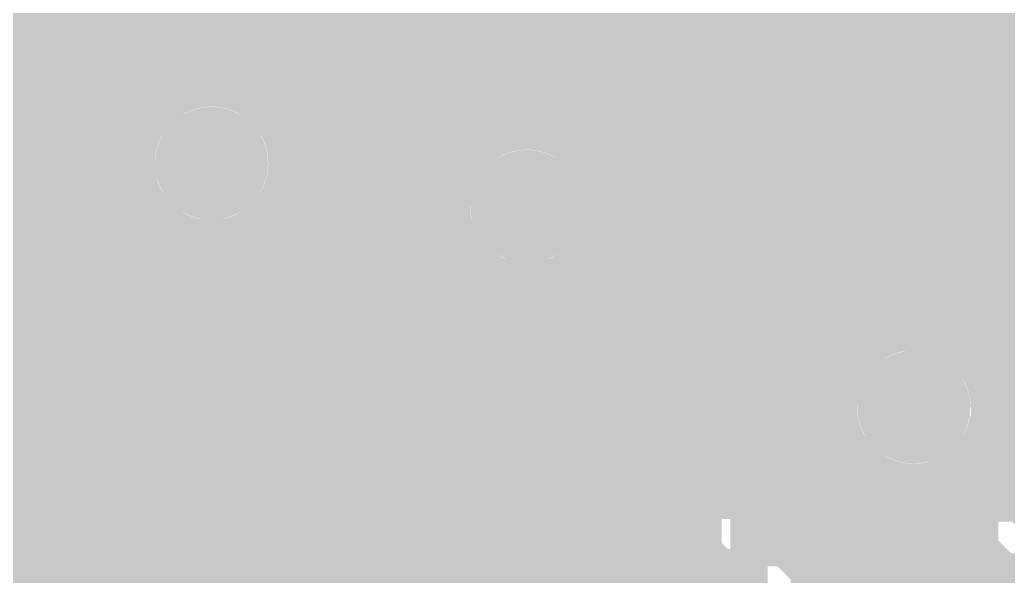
# Model space of a CAD drawing. Extents: x -4 to 136, y -50 to 40.
# Drawn here: x 36.15 to 44.91, y 16.15 to 21.08 of the extents above; entities that cross this region are included whole.
import ezdxf

# ---------------------------------------------------------------- set-up
doc = ezdxf.new("R2010")
doc.units = 0
doc.header["$MEASUREMENT"] = 0
doc.layers.get('0').update_dxf_attribs({"linetype": 'CONTINUOUS'})
for name, color, linetype in [('25-335-0_BOT', 7, 'CONTINUOUS'), ('25-335-0_DRD', 7, 'CONTINUOUS'), ('25-335-0_GND', 6, 'CONTINUOUS'), ('25-335-0_IN1', 4, 'CONTINUOUS'), ('25-335-0_SMT', 5, 'CONTINUOUS'), ('25-335-0_SPT', 10, 'CONTINUOUS'), ('25-335-0_SST', 9, 'CONTINUOUS'), ('25-335-0_TOP', 12, 'CONTINUOUS'), ('THRUHOLE_TAP', 15, 'CONTINUOUS')]:
    doc.layers.add(name, color=color, linetype=linetype)

# ---------------------------------------------------------------- blocks, each defined once
blk = doc.blocks.new('ROUND_40')
at = {"const_width": 0.29972}
blk.add_lwpolyline([(-0.14986, 0, 1), (0.14986, 0, 1)], format="xyb", close=True, dxfattribs=at)
blk = doc.blocks.new('ROUND_60')
at = {"const_width": 0.50038}
blk.add_lwpolyline([(-0.25019, 0, 1), (0.25019, 0, 1)], format="xyb", close=True, dxfattribs=at)
blk = doc.blocks.new('ROUND_62')
at = {"const_width": 0.50038}
blk.add_lwpolyline([(-0.25019, 0, 1), (0.25019, 0, 1)], format="xyb", close=True, dxfattribs=at)
blk = doc.blocks.new('ROUND_63')
at = {"const_width": 0.0635}
blk.add_lwpolyline([(-0.03175, 0, 1), (0.03175, 0, 1)], format="xyb", close=True, dxfattribs=at)
blk = doc.blocks.new('RECTANGLE_2')
blk.add_solid([(0.4826, 0.4064), (0.4826, -0.4064), (-0.4826, 0.4064), (-0.4826, -0.4064)])
blk = doc.blocks.new('RECTANGLE_8')
blk.add_solid([(0.635, 0.508), (0.635, -0.508), (-0.635, 0.508), (-0.635, -0.508)])
blk = doc.blocks.new('ROUND_23')
at = {"const_width": 0.10033}
blk.add_lwpolyline([(-0.050164, 0, 1), (0.050164, 0, 1)], format="xyb", close=True, dxfattribs=at)

msp = doc.modelspace()

# ---------------------------------------------------------------- linework, layer by layer
at = {"layer": '25-335-0_BOT'}
for points, const_width in [([(37.2618, 33.401), (37.2618, 20.04822)], 0.254), ([(37.4904, 33.401), (37.4904, 20.3327)], 0.254), ([(37.719, 33.401), (37.719, 20.42922)], 0.254), ([(37.9476, 33.401), (37.9476, 20.4343)], 0.254), ([(38.1762, 33.401), (38.1762, 20.34794)], 0.254), ([(38.4048, 33.401), (38.4048, 20.10156)], 0.254), ([(38.6334, 33.401), (38.6334, 5.1562)], 0.254), ([(37.0332, 33.03778), (37.0332, 15.60322)], 0.254), ([(36.1188, 32.73806), (36.1188, 15.90294)], 0.254), ([(36.8046, 32.7533), (36.8046, 15.8877)], 0.254), ([(36.3474, 32.6517), (36.3474, 15.9893)], 0.254), ([(36.576, 32.65678), (36.576, 15.98422)], 0.254), ([(39.37, 32.385), (39.624, 32.131), (39.624, 13.97), (41.529, 12.065)], 0.2032), ([(40.0558, 32.0421), (40.0558, 19.66722)], 0.254), ([(38.862, 32.01162), (38.862, 5.0927)], 0.254), ([(39.0906, 31.82112), (39.0906, 5.0927)], 0.254), ([(39.1922, 31.78048), (39.1922, 13.97)], 0.254), ([(42.5196, 31.05912), (42.5196, 16.764)], 0.254), ([(40.64, 19.431), (41.275, 19.431), (41.275, 25.4)], 0.381), ([(43.053, 5.6388), (43.053, 6.6548), (43.5102, 7.112), (43.5102, 15.0368), (41.275, 17.272), (41.275, 19.431), (41.275, 25.4)], 0.381), ([(42.7482, 25.06726), (42.7482, 16.5354)], 0.254), ([(42.9768, 24.66086), (42.9768, 16.3068)], 0.254), ([(44.577, 24.58212), (44.577, 18.02384)], 0.254), ([(43.2054, 24.46274), (43.2054, 16.0782)], 0.254), ([(44.3484, 24.41702), (44.3484, 18.21688)], 0.254), ([(43.434, 24.34844), (43.434, 15.8496)], 0.254), ([(44.1198, 24.32558), (44.1198, 18.28038)], 0.254), ([(40.2336, 24.2824), (40.2336, 19.91106)], 0.254), ([(40.4622, 24.2824), (40.4622, 20.03552)], 0.254), ([(40.6908, 24.2824), (40.6908, 20.05838)], 0.254), ([(40.7543, 24.2824), (40.7543, 20.05076)], 0.254), ([(40.7543, 24.2824), (40.7543, 20.05076)], 0.254), ([(41.7957, 24.2824), (41.7957, 19.431)], 0.254), ([(41.8338, 24.2824), (41.8338, 17.4498)], 0.254), ([(42.0624, 24.2824), (42.0624, 17.2212)], 0.254), ([(42.291, 24.2824), (42.291, 16.9926)], 0.254), ([(43.6626, 24.29256), (43.6626, 18.13306)], 0.254), ([(43.8912, 24.28494), (43.8912, 18.25752)], 0.254), ([(44.6913, 23.7744), (44.6913, 17.74952)], 0.254), ([(39.1922, 21.1328), (33.6804, 21.1328)], 0.254), ([(40.7543, 21.1328), (40.0558, 21.1328)], 0.254), ([(44.6913, 21.1328), (41.7957, 21.1328)], 0.254), ([(39.1922, 20.9042), (33.4518, 20.9042)], 0.254), ([(40.7543, 20.9042), (40.0558, 20.9042)], 0.254), ([(44.6913, 20.9042), (41.7957, 20.9042)], 0.254), ([(39.1922, 20.6756), (32.28086, 20.6756)], 0.254), ([(40.7543, 20.6756), (40.0558, 20.6756)], 0.254), ([(44.6913, 20.6756), (41.7957, 20.6756)], 0.254), ([(39.1922, 20.447), (32.45358, 20.447)], 0.254), ([(40.7543, 20.447), (40.0558, 20.447)], 0.254), ([(44.6913, 20.447), (41.7957, 20.447)], 0.254), ([(37.3634, 20.2184), (32.50692, 20.2184)], 0.254), ([(39.1922, 20.2184), (38.32606, 20.2184)], 0.254), ([(40.7543, 20.2184), (40.0558, 20.2184)], 0.254), ([(44.6913, 20.2184), (41.7957, 20.2184)], 0.254), ([(37.24148, 19.9898), (32.9692, 19.9898)], 0.254), ([(39.1922, 19.9898), (38.45052, 19.9898)], 0.254), ([(40.3479, 19.9898), (40.0558, 19.9898)], 0.254), ([(44.6913, 19.9898), (41.7957, 19.9898)], 0.254), ([(37.21862, 19.7612), (33.1089, 19.7612)], 0.254), ([(37.846, 19.812), (37.846, 8.001), (37.338, 7.493)], 0.2032), ([(39.1922, 19.7612), (38.47338, 19.7612)], 0.254), ([(40.10406, 19.7612), (40.0558, 19.7612)], 0.254), ([(44.6913, 19.7612), (41.7957, 19.7612)], 0.254), ([(37.28212, 19.5326), (33.14192, 19.5326)], 0.254), ([(37.2618, 19.57578), (37.2618, 8.11784)], 0.254), ([(38.4048, 19.5199), (38.4048, 5.3848)], 0.254), ([(39.1922, 19.5326), (38.40988, 19.5326)], 0.254), ([(44.6913, 19.5326), (41.7957, 19.5326)], 0.254), ([(41.7957, 19.431), (41.7957, 17.4879)], 0.254), ([(37.4142, 19.35226), (37.4142, 8.1788)], 0.254), ([(38.2778, 19.35226), (38.2778, 8.001)], 0.254), ([(37.4142, 19.304), (33.08858, 19.304)], 0.254), ([(39.1922, 19.304), (38.2778, 19.304)], 0.254), ([(44.6913, 19.304), (41.7957, 19.304)], 0.254), ([(40.0558, 19.19478), (40.0558, 14.1478)], 0.254), ([(37.4142, 19.0754), (32.91586, 19.0754)], 0.254), ([(39.1922, 19.0754), (38.2778, 19.0754)], 0.254), ([(40.1193, 19.0754), (40.0558, 19.0754)], 0.254), ([(44.6913, 19.0754), (41.7957, 19.0754)], 0.254), ([(40.2336, 18.9484), (40.2336, 13.97)], 0.254), ([(37.4142, 18.8468), (32.3088, 18.8468)], 0.254), ([(39.1922, 18.8468), (38.2778, 18.8468)], 0.254), ([(40.40378, 18.8468), (40.0558, 18.8468)], 0.254), ([(40.4622, 18.82648), (40.4622, 13.7414)], 0.254), ([(40.6908, 18.80362), (40.6908, 13.5128)], 0.254), ([(40.7543, 18.81124), (40.7543, 17.272)], 0.254), ([(44.6913, 18.8468), (41.7957, 18.8468)], 0.254), ([(37.4142, 18.6182), (32.3088, 18.6182)], 0.254), ([(39.1922, 18.6182), (38.2778, 18.6182)], 0.254), ([(40.7543, 18.6182), (40.0558, 18.6182)], 0.254), ([(44.6913, 18.6182), (41.7957, 18.6182)], 0.254), ([(37.4142, 18.3896), (32.3088, 18.3896)], 0.254), ([(39.1922, 18.3896), (38.2778, 18.3896)], 0.254), ([(40.7543, 18.3896), (40.0558, 18.3896)], 0.254), ([(44.6913, 18.3896), (41.7957, 18.3896)], 0.254), ([(37.4142, 18.161), (32.3088, 18.161)], 0.254), ([(39.1922, 18.161), (38.2778, 18.161)], 0.254), ([(40.7543, 18.161), (40.0558, 18.161)], 0.254), ([(43.69562, 18.161), (41.7957, 18.161)], 0.254), ([(44.6913, 18.161), (44.43984, 18.161)], 0.254), ([(37.4142, 17.9324), (32.3088, 17.9324)], 0.254), ([(39.1922, 17.9324), (38.2778, 17.9324)], 0.254), ([(40.7543, 17.9324), (40.0558, 17.9324)], 0.254), ([(43.50512, 17.9324), (41.7957, 17.9324)], 0.254), ([(44.6913, 17.9324), (44.63288, 17.9324)], 0.254), ([(37.4142, 17.7038), (32.3088, 17.7038)], 0.254), ([(39.1922, 17.7038), (38.2778, 17.7038)], 0.254), ([(40.7543, 17.7038), (40.0558, 17.7038)], 0.254), ([(43.44162, 17.7038), (41.7957, 17.7038)], 0.254), ([(41.7957, 17.4879), (43.87088, 15.41018)], 0.254), ([(44.6913, 17.55394), (44.6913, 12.54506)], 0.254), ([(37.4142, 17.4752), (32.3088, 17.4752)], 0.254), ([(39.1922, 17.4752), (38.2778, 17.4752)], 0.254), ([(40.7543, 17.4752), (40.0558, 17.4752)], 0.254), ([(43.46448, 17.4752), (41.8084, 17.4752)], 0.254), ([(37.4142, 17.2466), (32.3088, 17.2466)], 0.254), ([(39.1922, 17.2466), (38.2778, 17.2466)], 0.254), ([(40.7543, 17.2466), (40.0558, 17.2466)], 0.254), ([(43.5864, 17.2466), (42.037, 17.2466)], 0.254), ([(44.6913, 17.2466), (44.54906, 17.2466)], 0.254), ([(44.577, 17.27962), (44.577, 3.8608)], 0.254), ([(43.6626, 17.1704), (43.6626, 15.621)], 0.254), ([(43.8912, 17.04848), (43.8912, 15.3924)], 0.254), ([(44.3484, 17.08912), (44.3484, 6.68528)], 0.254), ([(37.4142, 17.018), (32.3088, 17.018)], 0.254), ([(39.1922, 17.018), (38.2778, 17.018)], 0.254), ([(40.82034, 17.018), (40.0558, 17.018)], 0.254), ([(44.6913, 17.018), (42.2656, 17.018)], 0.254), ([(44.1198, 17.02562), (44.1198, 6.90118)], 0.254), ([(40.9067, 16.9037), (42.9895, 14.8209)], 0.254), ([(40.9194, 16.891), (40.9194, 13.2842)], 0.254), ([(37.4142, 16.7894), (32.3088, 16.7894)], 0.254), ([(39.1922, 16.7894), (38.2778, 16.7894)], 0.254), ([(41.021, 16.7894), (40.0558, 16.7894)], 0.254), ([(44.6913, 16.7894), (42.4942, 16.7894)], 0.254), ([(41.148, 16.6624), (41.148, 13.0556)], 0.254), ([(37.4142, 16.5608), (32.3088, 16.5608)], 0.254), ([(39.1922, 16.5608), (38.2778, 16.5608)], 0.254), ([(41.2496, 16.5608), (40.0558, 16.5608)], 0.254), ([(44.6913, 16.5608), (42.7228, 16.5608)], 0.254), ([(41.3766, 16.4338), (41.3766, 12.827)], 0.254), ([(37.4142, 16.3322), (32.3088, 16.3322)], 0.254), ([(39.1922, 16.3322), (38.2778, 16.3322)], 0.254), ([(41.4782, 16.3322), (40.0558, 16.3322)], 0.254), ([(44.6913, 16.3322), (42.9514, 16.3322)], 0.254), ([(41.6052, 16.2052), (41.6052, 12.68984)], 0.254), ([(37.4142, 16.1036), (32.3088, 16.1036)], 0.254), ([(39.1922, 16.1036), (38.2778, 16.1036)], 0.254), ([(41.7068, 16.1036), (40.0558, 16.1036)], 0.254), ([(44.6913, 16.1036), (43.18, 16.1036)], 0.254)]:
    msp.add_lwpolyline(points, dxfattribs=dict(at, const_width=const_width))
at = {"layer": '25-335-0_BOT', "const_width": 0.254}
for points in [[(37.846, 20.44192, 0.4142136), (37.21608, 19.812)], [(38.47592, 19.812, 0.4142136), (37.846, 20.44192)], [(40.64, 20.06092, 0.3056554), (40.0558, 19.66722)], [(40.7543, 20.05076, 0.0456259), (40.64, 20.06121)], [(37.21608, 19.812, 0.2070672), (37.41475, 19.35284)], [(38.2778, 19.35226, 0.2070673), (38.47672, 19.812)], [(40.0558, 19.19478, 0.3056551), (40.64, 18.80108)], [(40.64, 18.80108, 0.0456252), (40.75425, 18.81152)], [(44.069, 18.28292, 0.4142136), (43.43908, 17.653)], [(44.6913, 17.74952, 0.3698301), (44.069, 18.28292)], [(43.43908, 17.653, 0.4142136), (44.069, 17.02308)], [(44.069, 17.02308, 0.368698), (44.6913, 17.55394)], [(40.7543, 17.272, 0.1989124), (40.90681, 16.90381)], [(40.7543, 17.272, 0.1989124), (40.90681, 16.90381)]]:
    msp.add_lwpolyline(points, format="xyb", dxfattribs=at)
at = {"layer": '25-335-0_DRD', "const_width": 0.254}
for points in [[(37.211, 20.447), (37.211, 19.177)], [(38.481, 20.447), (37.211, 20.447)], [(38.481, 20.447), (37.211, 19.177)], [(38.481, 19.177), (37.211, 20.447)], [(38.481, 19.177), (38.481, 20.447)], [(40.005, 20.066), (40.005, 18.796)], [(41.275, 20.066), (40.005, 20.066)], [(41.275, 20.066), (40.005, 18.796)], [(41.275, 18.796), (40.005, 20.066)], [(41.275, 18.796), (41.275, 20.066)], [(37.211, 19.177), (38.481, 19.177)], [(43.18, 19.177), (43.18, 17.907)], [(44.45, 19.177), (43.18, 19.177)], [(44.45, 19.177), (43.18, 17.907)], [(44.45, 17.907), (43.18, 19.177)], [(43.18, 19.177), (43.18, 17.907)], [(44.45, 19.177), (43.18, 19.177)], [(44.45, 19.177), (43.18, 17.907)], [(44.45, 17.907), (43.18, 19.177)], [(44.45, 17.907), (44.45, 19.177)], [(44.45, 17.907), (44.45, 19.177)], [(40.005, 18.796), (41.275, 18.796)], [(43.434, 18.288), (43.434, 17.018)], [(44.704, 18.288), (43.434, 18.288)], [(44.704, 18.288), (43.434, 17.018)], [(44.704, 17.018), (43.434, 18.288)], [(44.704, 17.018), (44.704, 18.288)], [(43.18, 17.907), (44.45, 17.907)], [(43.18, 17.907), (44.45, 17.907)], [(43.434, 17.018), (44.704, 17.018)]]:
    msp.add_lwpolyline(points, dxfattribs=at)
at = {"layer": '25-335-0_IN1'}
for points, const_width in [([(37.2618, 33.401), (37.2618, 20.04822)], 0.254), ([(37.4904, 33.401), (37.4904, 20.3327)], 0.254), ([(37.719, 33.401), (37.719, 20.42922)], 0.254), ([(37.9476, 33.401), (37.9476, 20.4343)], 0.254), ([(38.1762, 33.401), (38.1762, 20.34794)], 0.254), ([(38.4048, 33.401), (38.4048, 20.10156)], 0.254), ([(38.6334, 33.401), (38.6334, 5.1308)], 0.254), ([(36.449, 15.367), (36.449, 33.274)], 0.2032), ([(37.0332, 33.03778), (37.0332, 15.60322)], 0.254), ([(36.8808, 32.81426), (36.8808, 15.8242)], 0.254), ([(40.005, 32.06242), (40.005, 4.9276)], 0.254), ([(38.862, 32.01162), (38.862, 5.1308)], 0.254), ([(39.7764, 31.9024), (39.7764, 5.10286)], 0.254), ([(39.0906, 31.82112), (39.0906, 5.1308)], 0.254), ([(39.3192, 31.75762), (39.3192, 5.1308)], 0.254), ([(39.5478, 31.78048), (39.5478, 5.1308)], 0.254), ([(42.799, 12.573), (42.672, 12.7), (42.672, 31.496), (42.799, 31.623)], 0.2032), ([(44.577, 24.58212), (44.577, 18.02384)], 0.254), ([(43.1038, 24.5364), (43.1038, 13.12418)], 0.254), ([(43.2054, 24.46274), (43.2054, 13.05306)], 0.254), ([(44.3484, 24.41702), (44.3484, 18.21688)], 0.254), ([(43.434, 24.34844), (43.434, 6.85038)], 0.254), ([(44.1198, 24.32558), (44.1198, 18.28038)], 0.254), ([(40.2336, 24.2824), (40.2336, 19.91106)], 0.254), ([(40.4622, 24.2824), (40.4622, 20.03552)], 0.254), ([(40.6908, 24.2824), (40.6908, 20.05838)], 0.254), ([(40.9194, 24.2824), (40.9194, 19.99488)], 0.254), ([(41.148, 24.2824), (41.148, 19.80184)], 0.254), ([(41.3766, 24.2824), (41.3766, 12.6746)], 0.254), ([(41.6052, 24.2824), (41.6052, 12.68984)], 0.254), ([(41.8338, 24.2824), (41.8338, 12.61618)], 0.254), ([(42.0624, 24.2824), (42.0624, 12.40028)], 0.254), ([(42.2402, 24.2824), (42.2402, 12.86256)], 0.254), ([(43.6626, 24.29256), (43.6626, 18.13306)], 0.254), ([(43.8912, 24.28494), (43.8912, 18.25752)], 0.254), ([(44.8056, 23.6474), (44.8056, 17.526)], 0.254), ([(42.2402, 21.1328), (36.8808, 21.1328)], 0.254), ([(51.7652, 21.1328), (43.1038, 21.1328)], 0.254), ([(42.2402, 20.9042), (36.8808, 20.9042)], 0.254), ([(51.7652, 20.9042), (43.1038, 20.9042)], 0.254), ([(42.2402, 20.6756), (36.8808, 20.6756)], 0.254), ([(51.7652, 20.6756), (43.1038, 20.6756)], 0.254), ([(42.2402, 20.447), (36.8808, 20.447)], 0.254), ([(51.7652, 20.447), (43.1038, 20.447)], 0.254), ([(37.3634, 20.2184), (36.8808, 20.2184)], 0.254), ([(42.2402, 20.2184), (38.32606, 20.2184)], 0.254), ([(51.0794, 20.2184), (43.1038, 20.2184)], 0.254), ([(37.24148, 19.9898), (36.8808, 19.9898)], 0.254), ([(40.3479, 19.9898), (38.45052, 19.9898)], 0.254), ([(42.2402, 19.9898), (40.92956, 19.9898)], 0.254), ([(50.95748, 19.9898), (43.1038, 19.9898)], 0.254), ([(37.21862, 19.7612), (36.8808, 19.7612)], 0.254), ([(40.10406, 19.7612), (38.47338, 19.7612)], 0.254), ([(42.2402, 19.7612), (41.17594, 19.7612)], 0.254), ([(47.26178, 19.7612), (43.1038, 19.7612)], 0.254), ([(37.28212, 19.5326), (36.8808, 19.5326)], 0.254), ([(37.2618, 19.57578), (37.2618, 8.11784)], 0.254), ([(38.4048, 19.5199), (38.4048, 5.1308)], 0.254), ([(40.0177, 19.5326), (38.40988, 19.5326)], 0.254), ([(42.2402, 19.5326), (41.2623, 19.5326)], 0.254), ([(46.9773, 19.5326), (43.1038, 19.5326)], 0.254), ([(37.47262, 19.304), (36.8808, 19.304)], 0.254), ([(37.4904, 19.2913), (37.4904, 8.1026)], 0.254), ([(38.1762, 19.27606), (38.1762, 5.7658)], 0.254), ([(40.02278, 19.304), (38.21684, 19.304)], 0.254), ([(42.2402, 19.304), (41.25722, 19.304)], 0.254), ([(46.88078, 19.304), (43.1038, 19.304)], 0.254), ([(37.719, 19.19478), (37.719, 7.99338)], 0.254), ([(37.9476, 19.1897), (37.9476, 7.65048)], 0.254), ([(40.1193, 19.0754), (36.8808, 19.0754)], 0.254), ([(41.148, 19.05762), (41.148, 12.56538)], 0.254), ([(42.2402, 19.0754), (41.1607, 19.0754)], 0.254), ([(46.8757, 19.0754), (43.1038, 19.0754)], 0.254), ([(40.2336, 18.9484), (40.2336, 4.699)], 0.254), ([(40.40378, 18.8468), (36.8808, 18.8468)], 0.254), ([(40.4622, 18.82648), (40.4622, 4.46786)], 0.254), ([(40.6908, 18.80362), (40.6908, -1.85166)], 0.254), ([(42.2402, 18.8468), (40.87622, 18.8468)], 0.254), ([(40.9194, 18.86712), (40.9194, 12.22248)], 0.254), ([(46.96206, 18.8468), (43.1038, 18.8468)], 0.254), ([(42.2402, 18.6182), (36.8808, 18.6182)], 0.254), ([(47.2059, 18.6182), (43.1038, 18.6182)], 0.254), ([(42.2402, 18.3896), (36.8808, 18.3896)], 0.254), ([(51.7652, 18.3896), (43.1038, 18.3896)], 0.254), ([(42.2402, 18.161), (36.8808, 18.161)], 0.254), ([(43.69562, 18.161), (43.1038, 18.161)], 0.254), ([(51.7652, 18.161), (44.43984, 18.161)], 0.254), ([(42.2402, 17.9324), (36.8808, 17.9324)], 0.254), ([(43.50512, 17.9324), (43.1038, 17.9324)], 0.254), ([(51.7652, 17.9324), (44.63288, 17.9324)], 0.254), ([(42.2402, 17.7038), (36.8808, 17.7038)], 0.254), ([(43.44162, 17.7038), (43.1038, 17.7038)], 0.254), ([(51.7652, 17.7038), (44.69638, 17.7038)], 0.254), ([(53.086, 13.081), (48.641, 13.081), (44.069, 17.653)], 0.2032), ([(44.69892, 17.63268), (48.8188, 13.5128)], 0.254), ([(42.2402, 17.4752), (36.8808, 17.4752)], 0.254), ([(43.46448, 17.4752), (43.1038, 17.4752)], 0.254), ([(51.7652, 17.4752), (44.8564, 17.4752)], 0.254), ([(42.2402, 17.2466), (36.8808, 17.2466)], 0.254), ([(43.5864, 17.2466), (43.1038, 17.2466)], 0.254), ([(43.6626, 17.1704), (43.6626, 6.9596)], 0.254), ([(43.8912, 17.04848), (43.8912, 6.97484)], 0.254), ([(42.2402, 17.018), (36.8808, 17.018)], 0.254), ([(44.09186, 17.018), (43.1038, 17.018)], 0.254), ([(44.08678, 17.02308), (48.32858, 12.78128)], 0.254), ([(44.1198, 16.99006), (44.1198, 6.90118)], 0.254), ([(42.2402, 16.7894), (36.8808, 16.7894)], 0.254), ([(44.32046, 16.7894), (43.1038, 16.7894)], 0.254), ([(44.3484, 16.76146), (44.3484, 6.68528)], 0.254), ([(42.2402, 16.5608), (36.8808, 16.5608)], 0.254), ([(44.54906, 16.5608), (43.1038, 16.5608)], 0.254), ([(44.577, 16.53286), (44.577, 5.6896)], 0.254), ([(42.2402, 16.3322), (36.8808, 16.3322)], 0.254), ([(44.77766, 16.3322), (43.1038, 16.3322)], 0.254), ([(44.8056, 16.30426), (44.8056, 12.67206)], 0.254), ([(42.2402, 16.1036), (36.8808, 16.1036)], 0.254), ([(45.00626, 16.1036), (43.1038, 16.1036)], 0.254)]:
    msp.add_lwpolyline(points, dxfattribs=dict(at, const_width=const_width))
at = {"layer": '25-335-0_IN1', "const_width": 0.254}
for points in [[(37.846, 20.44192, 0.4142136), (37.21608, 19.812)], [(38.47592, 19.812, 0.4142136), (37.846, 20.44192)], [(40.64, 20.06092, 0.4142136), (40.01008, 19.431)], [(41.26992, 19.431, 0.4142136), (40.64, 20.06092)], [(37.21608, 19.812, 0.4142136), (37.846, 19.18208)], [(37.846, 19.18208, 0.4142136), (38.47592, 19.812)], [(40.01008, 19.431, 0.4142136), (40.64, 18.80108)], [(40.64, 18.80108, 0.4142136), (41.26992, 19.431)], [(44.069, 18.28292, 0.4142136), (43.43908, 17.653)], [(44.69892, 17.653, 0.4142136), (44.069, 18.28292)], [(43.43908, 17.653, 0.4142136), (44.069, 17.02308)]]:
    msp.add_lwpolyline(points, format="xyb", dxfattribs=at)
at = {"layer": '25-335-0_SST'}
for points, const_width in [([(38.989, 19.558), (58.547, 19.558), (58.547, 26.67), (38.989, 26.67), (38.989, 19.558)], 0.254), ([(35.61842, 20.8407), (36.63442, 20.4851), (36.63442, 20.96008)], 0.1524), ([(37.52342, 20.90166), (37.52342, 20.54606), (37.35324, 20.4851), (37.18306, 20.4851), (37.01542, 20.54606), (37.01542, 20.90166), (37.18306, 20.96008), (37.35324, 20.96008), (38.03142, 20.72386)], 0.1524), ([(41.38676, 20.70608), (41.16324, 20.70608)], 0.254), ([(41.20388, 20.7137), (41.20388, 19.92376)], 0.254), ([(41.43248, 20.6883), (41.43248, 19.94916)], 0.254), ([(40.97528, 20.5867), (40.97528, 20.0533)], 0.254), ([(41.6433, 20.47748), (40.90416, 20.47748)], 0.254), ([(41.66108, 20.43176), (41.66108, 20.20824)], 0.254), ([(41.6687, 20.24888), (40.87876, 20.24888)], 0.254), ([(35.61842, 19.94408), (35.78606, 20.06346), (35.95624, 20.12188), (36.29406, 20.12188), (36.46424, 20.06346), (36.63442, 19.94408), (36.63442, 19.8247), (36.46424, 19.70786), (36.29406, 19.6469), (35.95624, 19.6469), (35.78606, 19.70786), (35.61842, 19.8247), (35.61842, 19.94408)], 0.1524), ([(37.52342, 19.70786), (37.52342, 20.06346), (37.69106, 20.12188), (37.86124, 20.12188), (38.03142, 20.06346), (38.03142, 19.70786), (37.86124, 19.6469), (37.69106, 19.6469), (37.01542, 19.88566)], 0.1524), ([(41.5417, 20.02028), (41.0083, 20.02028)], 0.254), ([(37.6555, 16.3195), (37.6555, 19.2405), (36.0172, 19.2405), (36.0172, 16.3195), (37.6555, 16.3195)], 0.1524), ([(39.5605, 16.3195), (39.5605, 19.2405), (37.9222, 19.2405), (37.9222, 16.3195), (39.5605, 16.3195)], 0.1524), ([(41.4655, 16.3195), (41.4655, 19.2405), (39.8272, 19.2405), (39.8272, 16.3195), (41.4655, 16.3195)], 0.1524), ([(41.7195, 19.2405), (41.7195, 16.3195), (43.3578, 16.3195), (43.3578, 19.2405), (41.7195, 19.2405)], 0.1524), ([(48.641, 15.113), (48.641, 19.177), (44.069, 19.177), (44.069, 17.399), (44.323, 17.145), (44.069, 16.891), (44.069, 15.113), (48.641, 15.113)], 0.1524), ([(40.28948, 16.22044), (40.28948, 15.92326), (40.42918, 15.8242), (40.57142, 15.8242), (40.71112, 15.92326), (40.71112, 16.22044), (39.8653, 16.22044)], 0.1524), ([(43.55846, 16.1925), (43.55846, 15.89532), (43.7007, 15.79626), (43.8404, 15.79626), (43.98264, 15.89532), (43.98264, 16.1925), (43.13682, 16.1925)], 0.1524)]:
    msp.add_lwpolyline(points, dxfattribs=dict(at, const_width=const_width))
at = {"layer": '25-335-0_SST', "const_width": 0.254}
for points in [[(41.275, 20.72132, 0.4142136), (40.87368, 20.32)], [(41.67632, 20.32, 0.4142136), (41.275, 20.72132)], [(40.87368, 20.32, 0.4142136), (41.275, 19.91868)], [(41.275, 19.91868, 0.4142136), (41.67632, 20.32)]]:
    msp.add_lwpolyline(points, format="xyb", dxfattribs=at)
at = {"layer": '25-335-0_TOP'}
for points, const_width in [([(15.494, 20.955), (16.256, 20.955), (16.637, 20.574), (24.13, 20.574), (24.384, 20.828), (51.435, 20.828), (51.816, 20.447), (62.357, 20.447), (63.119, 19.685), (64.897, 19.685), (66.167, 18.415)], 0.2032), ([(74.168, 16.002), (73.406, 16.764), (64.516, 16.764), (61.849, 19.431), (52.324, 19.431), (52.07, 19.177), (51.308, 19.177), (50.165, 20.32), (38.354, 20.32), (37.846, 19.812)], 0.2032), ([(36.83, 18.4912), (36.83, 18.923), (35.56, 20.193), (34.163, 20.193), (33.02, 19.05), (33.02, 18.4912)], 0.381), ([(49.98466, 19.8882), (41.0718, 19.8882)], 0.254), ([(41.148, 19.8882), (41.148, 19.80184)], 0.254), ([(41.3766, 19.8882), (41.3766, 19.2278)], 0.254), ([(41.6052, 19.8882), (41.6052, 18.2118)], 0.254), ([(41.8338, 19.8882), (41.8338, 19.2278)], 0.254), ([(42.0624, 19.8882), (42.0624, 19.2278)], 0.254), ([(42.291, 19.8882), (42.291, 19.2278)], 0.254), ([(42.5196, 19.8882), (42.5196, 19.2278)], 0.254), ([(42.7482, 19.8882), (42.7482, 19.2278)], 0.254), ([(42.9768, 19.8882), (42.9768, 19.2278)], 0.254), ([(43.2054, 19.8882), (43.2054, 19.2278)], 0.254), ([(43.434, 19.8882), (43.434, 18.2118)], 0.254), ([(43.6626, 19.8882), (43.6626, 18.2118)], 0.254), ([(43.8912, 19.8882), (43.8912, 18.25752)], 0.254), ([(44.1198, 19.8882), (44.1198, 18.28038)], 0.254), ([(44.3484, 19.8882), (44.3484, 18.21688)], 0.254), ([(44.577, 19.8882), (44.577, 18.02384)], 0.254), ([(44.8056, 19.8882), (44.8056, 17.9832)], 0.254), ([(47.2186, 19.7612), (41.17594, 19.7612)], 0.254), ([(40.64, 18.4912), (40.64, 19.431)], 0.381), ([(46.95698, 19.5326), (41.2623, 19.5326)], 0.254), ([(46.863, 19.304), (41.25722, 19.304)], 0.254), ([(41.4528, 19.2278), (41.2369, 19.2278)], 0.254), ([(41.4528, 19.2278), (41.4528, 18.2118)], 0.254), ([(43.3578, 19.2278), (41.7322, 19.2278)], 0.254), ([(41.7322, 19.2278), (41.7322, 18.2118)], 0.254), ([(42.545, 19.2278), (42.545, 18.4912)], 0.254), ([(43.3578, 19.2278), (43.3578, 18.2118)], 0.254), ([(41.7322, 19.0754), (41.4528, 19.0754)], 0.254), ([(46.8503, 19.0754), (43.3578, 19.0754)], 0.254), ([(42.545, 17.0688), (43.434, 17.0688), (44.2468, 16.256), (45.974, 16.256), (46.736, 17.018), (48.768, 17.018), (49.276, 16.51), (50.927, 16.51), (51.054, 16.637), (58.928, 16.637), (59.817, 17.526), (59.817, 18.415), (60.325, 18.923), (61.722, 18.923), (64.389, 16.256), (72.39, 16.256), (73.533, 15.113), (77.47, 15.113), (78.232, 15.875)], 0.2032), ([(41.7322, 18.8468), (41.4528, 18.8468)], 0.254), ([(46.5328, 18.8468), (43.3578, 18.8468)], 0.254), ([(41.7322, 18.6182), (41.4528, 18.6182)], 0.254), ([(46.5328, 18.6182), (43.3578, 18.6182)], 0.254), ([(38.735, 18.4912), (36.83, 18.4912)], 0.381), ([(40.64, 18.4912), (38.735, 18.4912)], 0.381), ([(41.7322, 18.4912), (42.545, 18.4912)], 0.254), ([(43.3578, 18.4912), (42.545, 18.4912)], 0.254), ([(43.815, 18.542), (43.7642, 18.4912), (42.545, 18.4912)], 0.2032), ([(43.815, 18.542), (43.7642, 18.4912), (42.545, 18.4912)], 0.2032), ([(41.7322, 18.3896), (41.4528, 18.3896)], 0.254), ([(46.5328, 18.3896), (43.3578, 18.3896)], 0.254), ([(41.7322, 18.2118), (41.4528, 18.2118)], 0.254), ([(43.7769, 18.2118), (43.3578, 18.2118)], 0.254), ([(46.5328, 18.161), (44.43984, 18.161)], 0.254), ([(46.1772, 17.9832), (44.60494, 17.9832)], 0.254), ([(44.069, 17.653), (43.942, 17.78), (19.05, 17.78)], 0.2032), ([(37.465, 15.2146), (37.3888, 15.2908), (37.3888, 16.51), (36.83, 17.0688)], 0.2032), ([(38.735, 17.0688), (38.735, 15.2146)], 0.2032), ([(41.275, 15.2146), (41.275, 15.367), (40.64, 16.002), (40.64, 17.0688)], 0.2032), ([(42.545, 17.0688), (42.545, 15.2146)], 0.2032)]:
    msp.add_lwpolyline(points, dxfattribs=dict(at, const_width=const_width))
at = {"layer": '25-335-0_TOP', "const_width": 0.254}
for points in [[(41.26992, 19.431, 0.2063464), (41.07252, 19.88896)], [(41.2369, 19.2278, 0.0822145), (41.27054, 19.431)], [(44.069, 18.28292, 0.1210015), (43.77719, 18.21125)], [(44.60494, 17.9832, 0.2603044), (44.069, 18.28249)]]:
    msp.add_lwpolyline(points, format="xyb", dxfattribs=at)

# ---------------------------------------------------------------- block references
at = {"layer": '25-335-0_BOT'}
for p in [(37.846, 19.812), (40.64, 19.431), (43.815, 18.542), (44.069, 17.653)]:
    msp.add_blockref('ROUND_40', p, dxfattribs=at)
at = {"layer": '25-335-0_GND'}
for name, p in [('ROUND_60', (37.846, 19.812)), ('ROUND_62', (40.64, 19.431)), ('ROUND_63', (43.815, 18.542)), ('ROUND_60', (44.069, 17.653))]:
    msp.add_blockref(name, p, dxfattribs=at)
at = {"layer": '25-335-0_IN1'}
for p in [(37.846, 19.812), (40.64, 19.431), (43.815, 18.542), (44.069, 17.653)]:
    msp.add_blockref('ROUND_40', p, dxfattribs=at)
at = {"layer": '25-335-0_SMT'}
for name, p in [('RECTANGLE_2', (36.83, 18.4912)), ('RECTANGLE_2', (38.735, 18.4912)), ('RECTANGLE_2', (40.64, 18.4912)), ('RECTANGLE_2', (42.545, 18.4912)), ('RECTANGLE_8', (45.212, 17.145)), ('RECTANGLE_2', (36.83, 17.0688)), ('RECTANGLE_2', (38.735, 17.0688)), ('RECTANGLE_2', (40.64, 17.0688)), ('RECTANGLE_2', (42.545, 17.0688))]:
    msp.add_blockref(name, p, dxfattribs=at)
at = {"layer": '25-335-0_SPT'}
for name, p in [('RECTANGLE_2', (36.83, 18.4912)), ('RECTANGLE_2', (38.735, 18.4912)), ('RECTANGLE_2', (40.64, 18.4912)), ('RECTANGLE_2', (42.545, 18.4912)), ('RECTANGLE_8', (45.212, 17.145)), ('RECTANGLE_2', (36.83, 17.0688)), ('RECTANGLE_2', (38.735, 17.0688)), ('RECTANGLE_2', (40.64, 17.0688)), ('RECTANGLE_2', (42.545, 17.0688))]:
    msp.add_blockref(name, p, dxfattribs=at)
at = {"layer": '25-335-0_TOP'}
for name, p in [('ROUND_40', (37.846, 19.812)), ('ROUND_40', (40.64, 19.431)), ('RECTANGLE_2', (36.83, 18.4912)), ('RECTANGLE_2', (38.735, 18.4912)), ('RECTANGLE_2', (40.64, 18.4912)), ('RECTANGLE_2', (42.545, 18.4912)), ('ROUND_40', (43.815, 18.542)), ('ROUND_40', (44.069, 17.653)), ('RECTANGLE_8', (45.212, 17.145)), ('RECTANGLE_2', (36.83, 17.0688)), ('RECTANGLE_2', (38.735, 17.0688)), ('RECTANGLE_2', (40.64, 17.0688)), ('RECTANGLE_2', (42.545, 17.0688))]:
    msp.add_blockref(name, p, dxfattribs=at)
at = {"layer": 'THRUHOLE_TAP'}
for p in [(37.846, 19.812), (40.64, 19.431), (43.815, 18.542), (44.069, 17.653)]:
    msp.add_blockref('ROUND_23', p, dxfattribs=at)

doc.saveas('drawing.dxf')
